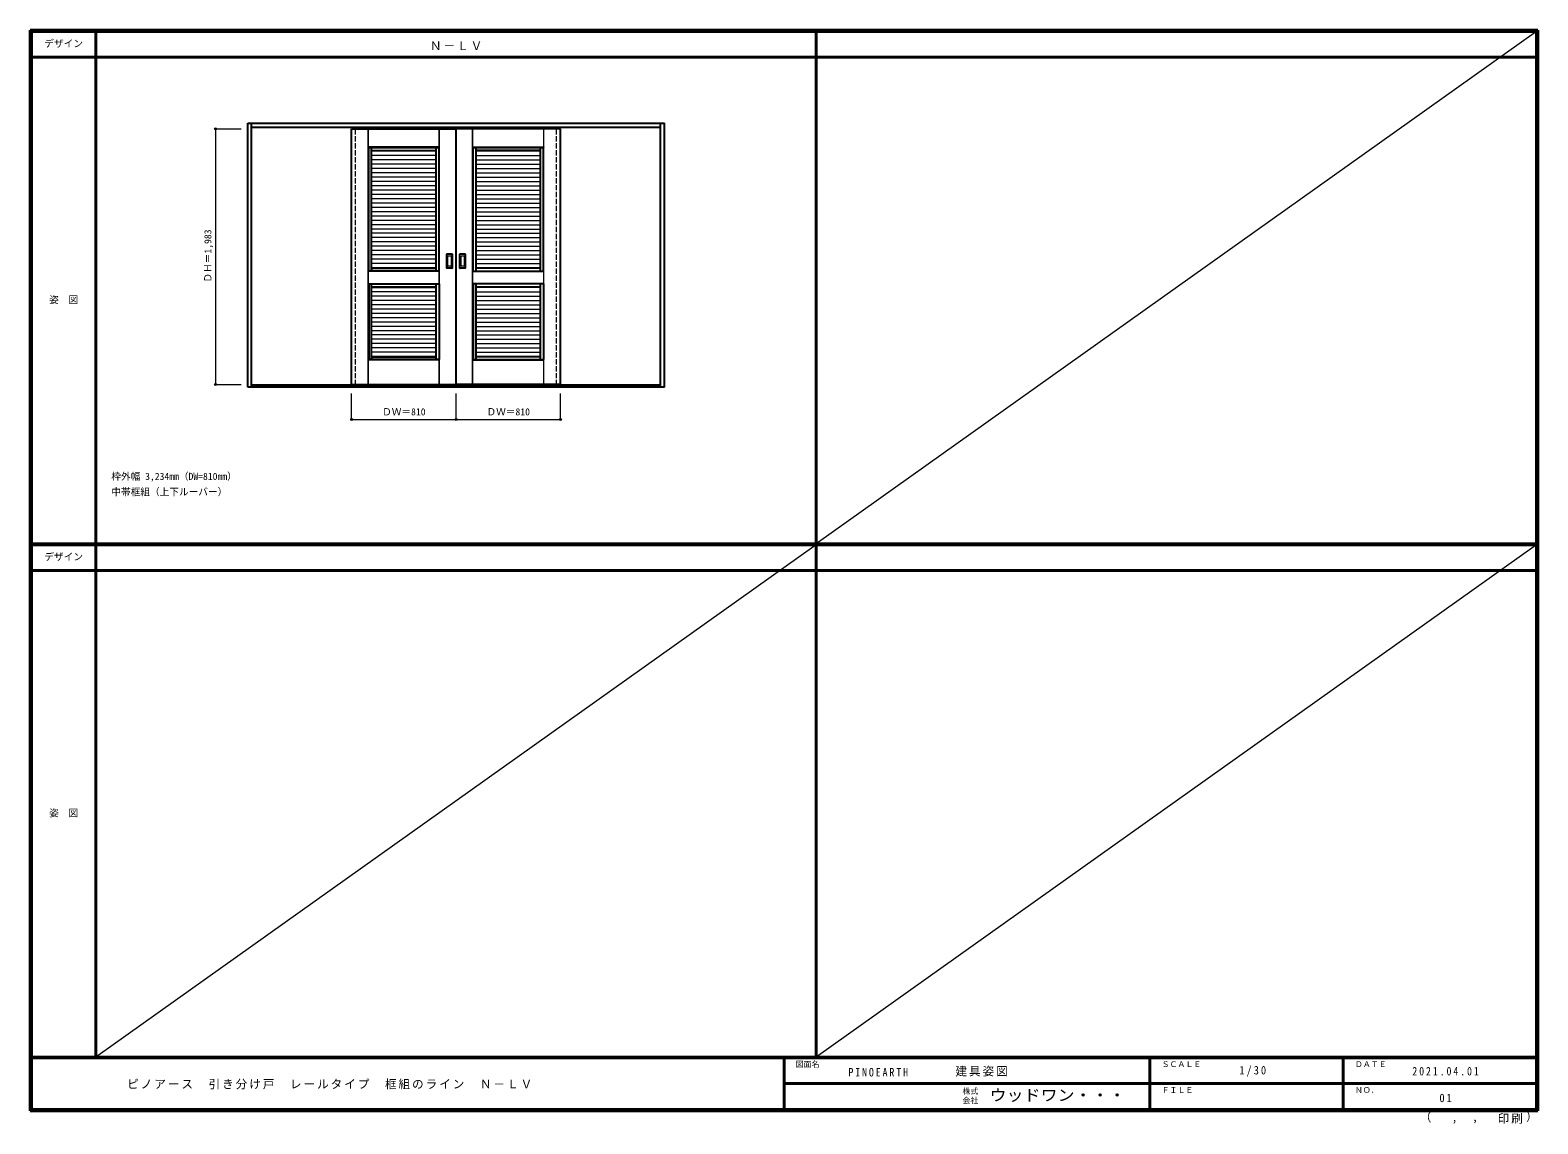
# Model space of a CAD drawing. Units: millimetres, scale not verified. Extents: x -6000 to 5700, y -4307 to 4175.
import ezdxf
from ezdxf.enums import TextEntityAlignment as Align

# ---------------------------------------------------------------- set-up
doc = ezdxf.new("R2010")
doc.units = ezdxf.units.MM
doc.header["$LTSCALE"] = 30
doc.header["$PDMODE"] = 32
doc.header["$PDSIZE"] = 15
doc.linetypes.add('DASHED1', pattern=[1.8, 1.2, -0.6])
for name, color, linetype, lineweight in [('0-2_扉', 3, 'Continuous', 25), ('0-3_仕上げ', 7, 'Continuous', 18), ('0-4_枠', 3, 'Continuous', 25), ('0-6_引手', 3, 'Continuous', 25), ('0-B_寸法', 7, 'Continuous', 9), ('F-0_補助線', 7, 'Continuous', 18), ('F-1_枠', 6, 'Continuous', 40)]:
    doc.layers.add(name, color=color, linetype=linetype, lineweight=lineweight)
doc.layers.add('0-A_文字', color=7, linetype='Continuous')
doc.layers.add('F-A_文字', color=7, linetype='Continuous')
doc.styles.add('ＭＳ ゴシック', font='')
doc.styles.get('ＭＳ ゴシック').set_extended_font_data('MS Gothic')

msp = doc.modelspace()

# ---------------------------------------------------------------- linework, layer by layer
at = {"layer": '0-2_扉'}
for p, q in [((-3505, 1426), (-3505, 3409)), ((-3505, 3409), (-2695, 3409)), ((-2695, 1426), (-2695, 3409)), ((-1885, 3409), (-2695, 3409)), ((-1885, 1426), (-1885, 3409)), ((-3505, 1426), (-2695, 1426)), ((-1885, 1426), (-2695, 1426))]:
    msp.add_line(p, q, dxfattribs=at)
at = {"layer": '0-2_扉', "color": 4, "linetype": 'DASHED1', "lineweight": 9}
for p, q in [((-3475, 1426), (-3475, 3409)), ((-1915, 1426), (-1915, 3409))]:
    msp.add_line(p, q, dxfattribs=at)
at = {"layer": '0-3_仕上げ'}
for p, q in [((-3503, 1426), (-3503, 3409)), ((-3377, 1426), (-3377, 3409)), ((-3376, 3268), (-3376, 3409)), ((-3375, 3269), (-3375, 3409)), ((-2825, 3269), (-2825, 3409)), ((-2824, 3268), (-2824, 3409)), ((-2823, 1426), (-2823, 3409)), ((-2697, 1426), (-2697, 3409)), ((-2693, 1426), (-2693, 3409)), ((-2567, 1426), (-2567, 3409)), ((-2566, 3268), (-2566, 3409)), ((-2565, 3269), (-2565, 3409)), ((-2015, 3269), (-2015, 3409)), ((-2014, 3268), (-2014, 3409)), ((-2013, 1426), (-2013, 3409)), ((-1887, 1426), (-1887, 3409)), ((-3375, 3269), (-3376, 3268)), ((-3373, 3265), (-3376, 3268)), ((-2825, 3269), (-3375, 3269)), ((-3372, 3263), (-3372, 2307)), ((-3372, 3263), (-2828, 3263)), ((-3351, 3263), (-3351, 2307)), ((-3350, 3240.04), (-2850, 3240.04)), ((-2850, 3238.54), (-3350, 3238.54)), ((-2850, 3202.47), (-3350, 3202.47)), ((-2850, 3168.97), (-3350, 3168.97)), ((-2851, 3242), (-3349, 3242)), ((-2849, 3263), (-2849, 2307)), ((-2828, 3263), (-2828, 2307)), ((-2824, 3268), (-2827, 3265)), ((-2825, 3269), (-2824, 3268)), ((-2565, 3269), (-2566, 3268)), ((-2566, 3268), (-2563, 3265)), ((-2565, 3269), (-2015, 3269)), ((-2018, 3263), (-2562, 3263)), ((-2562, 3263), (-2562, 2307)), ((-2541, 3263), (-2541, 2307)), ((-2040, 3240.04), (-2540, 3240.04)), ((-2540, 3238.54), (-2040, 3238.54)), ((-2540, 3202.47), (-2040, 3202.47)), ((-2540, 3168.97), (-2040, 3168.97)), ((-2539, 3242), (-2041, 3242)), ((-2039, 3263), (-2039, 2307)), ((-2018, 3263), (-2018, 2307)), ((-2017, 3265), (-2014, 3268)), ((-2015, 3269), (-2014, 3268)), ((-2850, 3135.47), (-3350, 3135.47)), ((-2850, 3101.97), (-3350, 3101.97)), ((-2850, 3068.47), (-3350, 3068.47)), ((-2540, 3135.47), (-2040, 3135.47)), ((-2540, 3101.97), (-2040, 3101.97)), ((-2540, 3068.47), (-2040, 3068.47)), ((-2850, 3034.97), (-3350, 3034.97)), ((-2850, 3001.47), (-3350, 3001.47)), ((-2850, 2967.97), (-3350, 2967.97)), ((-2850, 2934.47), (-3350, 2934.47)), ((-2540, 3034.97), (-2040, 3034.97)), ((-2540, 3001.47), (-2040, 3001.47)), ((-2540, 2967.97), (-2040, 2967.97)), ((-2540, 2934.47), (-2040, 2934.47)), ((-2850, 2900.97), (-3350, 2900.97)), ((-2850, 2867.47), (-3350, 2867.47)), ((-2850, 2833.97), (-3350, 2833.97)), ((-2540, 2900.97), (-2040, 2900.97)), ((-2540, 2867.47), (-2040, 2867.47)), ((-2540, 2833.97), (-2040, 2833.97)), ((-2850, 2800.47), (-3350, 2800.47)), ((-2850, 2766.97), (-3350, 2766.97)), ((-2850, 2733.47), (-3350, 2733.47)), ((-2850, 2699.97), (-3350, 2699.97)), ((-2540, 2800.47), (-2040, 2800.47)), ((-2540, 2766.97), (-2040, 2766.97)), ((-2540, 2733.47), (-2040, 2733.47)), ((-2540, 2699.97), (-2040, 2699.97)), ((-2850, 2666.47), (-3350, 2666.47)), ((-2850, 2632.97), (-3350, 2632.97)), ((-2850, 2599.47), (-3350, 2599.47)), ((-2540, 2666.47), (-2040, 2666.47)), ((-2540, 2632.97), (-2040, 2632.97)), ((-2540, 2599.47), (-2040, 2599.47)), ((-2850, 2565.97), (-3350, 2565.97)), ((-2850, 2532.47), (-3350, 2532.47)), ((-2850, 2498.97), (-3350, 2498.97)), ((-2850, 2465.47), (-3350, 2465.47)), ((-2540, 2565.97), (-2040, 2565.97)), ((-2540, 2532.47), (-2040, 2532.47)), ((-2540, 2498.97), (-2040, 2498.97)), ((-2540, 2465.47), (-2040, 2465.47)), ((-2850, 2431.97), (-3350, 2431.97)), ((-2850, 2398.47), (-3350, 2398.47)), ((-2850, 2364.97), (-3350, 2364.97)), ((-2540, 2431.97), (-2040, 2431.97)), ((-2540, 2398.47), (-2040, 2398.47)), ((-2540, 2364.97), (-2040, 2364.97)), ((-3376, 2304), (-3373, 2307)), ((-3375, 2303), (-3376, 2304)), ((-3375, 2211), (-3375, 2303)), ((-2825, 2303), (-3375, 2303)), ((-2850, 2331.47), (-3350, 2331.47)), ((-3350, 2329), (-3349, 2328)), ((-3349, 2328), (-3349, 2307)), ((-2850, 2329), (-2851, 2328)), ((-2827, 2307), (-2824, 2304)), ((-2825, 2303), (-2824, 2304)), ((-2825, 2211), (-2825, 2303)), ((-2824, 2210), (-2824, 2304)), ((-2563, 2307), (-2566, 2304)), ((-2565, 2303), (-2566, 2304)), ((-2566, 2210), (-2566, 2304)), ((-2565, 2211), (-2565, 2303)), ((-2565, 2303), (-2015, 2303)), ((-2540, 2331.47), (-2040, 2331.47)), ((-2540, 2329), (-2539, 2328)), ((-2040, 2329), (-2041, 2328)), ((-2041, 2328), (-2041, 2307)), ((-2014, 2304), (-2017, 2307)), ((-2015, 2303), (-2014, 2304)), ((-2015, 2211), (-2015, 2303)), ((-3376, 2210), (-3375, 2211)), ((-3375, 2211), (-2825, 2211)), ((-3372, 2205), (-3372, 1620)), ((-3372, 2205), (-2828, 2205)), ((-3351, 2205), (-3351, 1620)), ((-3350, 2182.04), (-2850, 2182.04)), ((-2850, 2145.97), (-3350, 2145.97)), ((-2850, 2112.47), (-3350, 2112.47)), ((-2851, 2184), (-3349, 2184)), ((-2849, 2205), (-2849, 1620)), ((-2828, 2205), (-2828, 1620)), ((-2824, 2210), (-2827, 2207)), ((-2824, 2210), (-2825, 2211)), ((-2566, 2210), (-2565, 2211)), ((-2566, 2210), (-2563, 2207)), ((-2015, 2211), (-2565, 2211)), ((-2018, 2205), (-2562, 2205)), ((-2562, 2205), (-2562, 1620)), ((-2541, 2205), (-2541, 1620)), ((-2040, 2182.04), (-2540, 2182.04)), ((-2540, 2145.97), (-2040, 2145.97)), ((-2540, 2112.47), (-2040, 2112.47)), ((-2539, 2184), (-2041, 2184)), ((-2039, 2205), (-2039, 1620)), ((-2018, 2205), (-2018, 1620)), ((-2014, 2210), (-2015, 2211)), ((-2850, 2078.97), (-3350, 2078.97)), ((-2850, 2045.47), (-3350, 2045.47)), ((-2850, 2011.97), (-3350, 2011.97)), ((-2540, 2078.97), (-2040, 2078.97)), ((-2540, 2045.47), (-2040, 2045.47)), ((-2540, 2011.97), (-2040, 2011.97)), ((-2850, 1978.47), (-3350, 1978.47)), ((-2850, 1944.97), (-3350, 1944.97)), ((-2850, 1911.47), (-3350, 1911.47)), ((-2850, 1877.97), (-3350, 1877.97)), ((-2540, 1978.47), (-2040, 1978.47)), ((-2540, 1944.97), (-2040, 1944.97)), ((-2540, 1911.47), (-2040, 1911.47)), ((-2540, 1877.97), (-2040, 1877.97)), ((-2850, 1844.47), (-3350, 1844.47)), ((-2850, 1810.97), (-3350, 1810.97)), ((-2850, 1777.47), (-3350, 1777.47)), ((-2540, 1844.47), (-2040, 1844.47)), ((-2540, 1810.97), (-2040, 1810.97)), ((-2540, 1777.47), (-2040, 1777.47)), ((-2850, 1743.97), (-3350, 1743.97)), ((-2850, 1710.47), (-3350, 1710.47)), ((-2850, 1676.97), (-3350, 1676.97)), ((-2850, 1643.47), (-3350, 1643.47)), ((-3350, 1642), (-3349, 1641)), ((-3349, 1641), (-3349, 1620)), ((-3349, 1641), (-2851, 1641)), ((-2850, 1642), (-2851, 1641)), ((-2851, 1641), (-2851, 1620)), ((-2540, 1743.97), (-2040, 1743.97)), ((-2540, 1710.47), (-2040, 1710.47)), ((-2540, 1676.97), (-2040, 1676.97)), ((-2540, 1643.47), (-2040, 1643.47)), ((-2540, 1642), (-2539, 1641)), ((-2041, 1641), (-2539, 1641)), ((-2539, 1641), (-2539, 1620)), ((-2040, 1642), (-2041, 1641)), ((-2041, 1641), (-2041, 1620)), ((-3376, 1617), (-3373, 1620)), ((-3375, 1616), (-3376, 1617)), ((-3376, 1426), (-3376, 1617)), ((-3375, 1426), (-3375, 1616)), ((-2825, 1616), (-3375, 1616)), ((-2827, 1620), (-2824, 1617)), ((-2825, 1616), (-2824, 1617)), ((-2825, 1426), (-2825, 1616)), ((-2824, 1426), (-2824, 1617)), ((-2563, 1620), (-2566, 1617)), ((-2566, 1426), (-2566, 1617)), ((-2565, 1616), (-2566, 1617)), ((-2565, 1426), (-2565, 1616)), ((-2565, 1616), (-2015, 1616)), ((-2014, 1617), (-2017, 1620)), ((-2015, 1616), (-2014, 1617)), ((-2015, 1426), (-2015, 1616)), ((-2014, 1426), (-2014, 1617))]:
    msp.add_line(p, q, dxfattribs=at)
at = {"layer": '0-3_仕上げ', "color": 3, "lineweight": 25}
for p, q in [((-3373, 2307), (-3373, 3265)), ((-2827, 3265), (-3373, 3265)), ((-3350, 2307), (-3350, 3265)), ((-3350, 3241), (-2850, 3241)), ((-2850, 2307), (-2850, 3265)), ((-2827, 2307), (-2827, 3265)), ((-2563, 2307), (-2563, 3265)), ((-2563, 3265), (-2017, 3265)), ((-2540, 2307), (-2540, 3265)), ((-2040, 3241), (-2540, 3241)), ((-2040, 2307), (-2040, 3265)), ((-2017, 2307), (-2017, 3265)), ((-2827, 2307), (-3373, 2307)), ((-3350, 2329), (-2850, 2329)), ((-2563, 2307), (-2017, 2307)), ((-2040, 2329), (-2540, 2329)), ((-3373, 2207), (-3373, 1620)), ((-3373, 2207), (-2827, 2207)), ((-3350, 1620), (-3350, 2207)), ((-3350, 2183), (-2850, 2183)), ((-2850, 1620), (-2850, 2207)), ((-2827, 2207), (-2827, 1620)), ((-2563, 2207), (-2563, 1620)), ((-2017, 2207), (-2563, 2207)), ((-2540, 1620), (-2540, 2207)), ((-2040, 2183), (-2540, 2183)), ((-2040, 1620), (-2040, 2207)), ((-2017, 2207), (-2017, 1620)), ((-3350, 1642), (-2850, 1642)), ((-2040, 1642), (-2540, 1642)), ((-2827, 1620), (-3373, 1620)), ((-2563, 1620), (-2017, 1620))]:
    msp.add_line(p, q, dxfattribs=at)
at = {"layer": '0-3_仕上げ'}
for points in [[(-3350, 3241), (-3349, 3242), (-3349, 3263)], [(-2850, 3241), (-2851, 3242), (-2851, 3263)], [(-2540, 3241), (-2539, 3242), (-2539, 3263)], [(-2040, 3241), (-2041, 3242), (-2041, 3263)], [(-3373, 2207), (-3376, 2210), (-3376, 2304)], [(-3349, 2328), (-2851, 2328), (-2851, 2307)], [(-2041, 2328), (-2539, 2328), (-2539, 2307)], [(-2017, 2207), (-2014, 2210), (-2014, 2304)], [(-3350, 2183), (-3349, 2184), (-3349, 2205)], [(-2850, 2183), (-2851, 2184), (-2851, 2205)], [(-2540, 2183), (-2539, 2184), (-2539, 2205)], [(-2040, 2183), (-2041, 2184), (-2041, 2205)]]:
    msp.add_lwpolyline(points, dxfattribs=at)
at = {"layer": '0-4_枠'}
for p, q in [((-4312, 3453), (-1078, 3453)), ((-4312, 1406), (-4312, 3453)), ((-4282, 1406), (-4282, 3453)), ((-4282, 3423), (-1108, 3423)), ((-1108, 1406), (-1108, 3453)), ((-1078, 1406), (-1078, 3453)), ((-1078, 1406), (-4312, 1406)), ((-1108, 1421), (-4282, 1421))]:
    msp.add_line(p, q, dxfattribs=at)
at = {"layer": '0-4_枠', "color": 4, "linetype": 'DASHED1', "lineweight": 9}
for p, q in [((-3505, 1421), (-3505, 3423)), ((-3475, 1421), (-3475, 3423)), ((-1915, 1421), (-1915, 3423)), ((-1885, 1421), (-1885, 3423))]:
    msp.add_line(p, q, dxfattribs=at)
at = {"layer": '0-6_引手'}
for p, q in [((-2767, 2330), (-2767, 2437)), ((-2726.5, 2438.5), (-2765.5, 2438.5)), ((-2725, 2437), (-2725, 2330)), ((-2665, 2330), (-2665, 2437)), ((-2624.5, 2438.5), (-2663.5, 2438.5)), ((-2623, 2437), (-2623, 2330)), ((-2726.5, 2328.5), (-2765.5, 2328.5)), ((-2624.5, 2328.5), (-2663.5, 2328.5))]:
    msp.add_line(p, q, dxfattribs=at)
at = {"layer": '0-6_引手', "color": 7, "lineweight": 18}
for p, q in [((-2758.5, 2346), (-2758.5, 2421)), ((-2735, 2422.5), (-2757, 2422.5)), ((-2735, 2344.5), (-2757, 2344.5)), ((-2733.5, 2421), (-2733.5, 2346)), ((-2656.5, 2346), (-2656.5, 2421)), ((-2633, 2422.5), (-2655, 2422.5)), ((-2633, 2344.5), (-2655, 2344.5)), ((-2631.5, 2421), (-2631.5, 2346))]:
    msp.add_line(p, q, dxfattribs=at)
at = {"layer": '0-6_引手'}
for centre, start, end in [((-2765.5, 2437), 90, 180), ((-2726.5, 2437), 0, 90), ((-2663.5, 2437), 90, 180), ((-2624.5, 2437), 0, 90), ((-2765.5, 2330), 180, 270), ((-2726.5, 2330), 270, 0), ((-2663.5, 2330), 180, 270), ((-2624.5, 2330), 270, 0)]:
    msp.add_arc(centre, 1.5, start, end, dxfattribs=at)
at = {"layer": '0-6_引手', "color": 7, "lineweight": 18}
for centre, start, end in [((-2757, 2421), 90, 180), ((-2757, 2346), 180, 270), ((-2735, 2421), 0, 90), ((-2735, 2346), 270, 0), ((-2655, 2421), 90, 180), ((-2655, 2346), 180, 270), ((-2633, 2421), 0, 90), ((-2633, 2346), 270, 0)]:
    msp.add_arc(centre, 1.5, start, end, dxfattribs=at)
at = {"layer": '0-B_寸法', "color": 4}
for p, q in [((-4562, 3409), (-4562, 1426)), ((-4562, 3409), (-4362, 3409)), ((-4562, 1426), (-4362, 1426)), ((-3505, 1156), (-3505, 1356)), ((-2695, 1156), (-2695, 1356))]:
    msp.add_line(p, q, dxfattribs=at)
msp.add_lwpolyline([(-3505, 1156), (-1885, 1156), (-1885, 1356)], dxfattribs=at)
at = {"layer": '0-B_寸法'}
for p in [(-4562, 3409), (-4562, 1426), (-3505, 1156), (-2695, 1156), (-1885, 1156)]:
    msp.add_point(p, dxfattribs=at)
at = {"layer": 'F-0_補助線'}
for p, q in [((5690, 4165), (100, 190.5)), ((100, 184.5), (-5490, -3790)), ((5690, 184.5), (100, -3790))]:
    msp.add_line(p, q, dxfattribs=at)
at = {"layer": 'F-1_枠'}
for p, q in [((-6000, 4175), (5700, 4175)), ((-6000, 4175), (-6000, -4205)), ((-6000, 4170), (5700, 4170)), ((-6000, 4165), (5700, 4165)), ((-5995, 4175), (-5995, -4205)), ((-5990, 4175), (-5990, -4205)), ((-5490, 4175), (-5490, -3790)), ((100, -3790), (100, 4175)), ((5690, 4175), (5690, -4205)), ((5695, 4175), (5695, -4205)), ((5700, 4175), (5700, -4205)), ((-6000, 3965), (5700, 3965)), ((-6000, 190.5), (5700, 190.5)), ((-6000, 187.5), (5700, 187.5)), ((-6000, 184.5), (5700, 184.5)), ((-6000, -15.5), (5700, -15.5)), ((5700, -3790), (-6000, -3790)), ((5700, -3795), (-6000, -3795)), ((-150, -3795), (-150, -4195)), ((2690, -3795), (2690, -4195)), ((4190, -3795), (4190, -4195)), ((-150, -3995), (5690, -3995.01)), ((5700, -4195), (-6000, -4195)), ((5700, -4200), (-6000, -4200)), ((5700, -4205), (-6000, -4205))]:
    msp.add_line(p, q, dxfattribs=at)

# ---------------------------------------------------------------- texts
at = {"layer": '0-A_文字', "style": 'ＭＳ ゴシック'}
for s, p in [('枠外幅 3,234mm（DW=810mm）', (-5370, 670.5)), ('中帯框組（上下ルーバー）', (-5370, 550.5))]:
    msp.add_text(s, height=54.99, dxfattribs=at).set_placement(p, align=Align.BOTTOM_LEFT)
at = {"layer": '0-A_文字', "insert": (-2897.5, 4020), "char_height": 65.98, "attachment_point": 7, "style": 'ＭＳ ゴシック'}
msp.add_mtext('\\T1.17;Ｎ－ＬＶ', dxfattribs=at)
at = {"layer": '0-B_寸法', "style": 'ＭＳ ゴシック'}
msp.add_text('ＤＨ＝1,983', height=54.99, rotation=90, dxfattribs=at).set_placement((-4577, 2217.25), align=Align.BOTTOM_LEFT)
for p in [(-3268.75, 1171), (-2458.75, 1171)]:
    msp.add_text('ＤＷ＝810', height=54.99, dxfattribs=at).set_placement(p, align=Align.BOTTOM_LEFT)
at = {"layer": 'F-A_文字', "style": 'ＭＳ ゴシック'}
for s, height, p in [('デザイン', 54.99, (-5890, 4027.5)), ('姿\u3000図', 54.99, (-5852.5, 2040.25)), ('デザイン', 54.99, (-5890, 47)), ('姿\u3000図', 54.99, (-5852.5, -1940.25)), ('図面名', 43.99, (-60, -3880)), ('ＳＣＡＬＥ', 43.99, (2780, -3880)), ('ＤＡＴＥ', 43.99, (4280, -3880)), ('株式', 43.99, (1235, -4089)), ('ＦＩＬＥ', 43.99, (2780, -4080)), ('ＮＯ．', 43.99, (4280, -4080)), ('会社', 43.99, (1235, -4161)), ('（', 65.98, (4784.03, -4308.31)), ('）', 65.98, (5608.4, -4304.13)), (',', 65.98, (5031.28, -4308.31)), (',', 65.98, (5190.2, -4305.53))]:
    msp.add_text(s, height=height, dxfattribs=at).set_placement(p, align=Align.BOTTOM_LEFT)
at = {"layer": 'F-A_文字', "style": 'ＭＳ ゴシック', "width": 1.1}
msp.add_text('ウッドワン・・・', height=87.98, dxfattribs=at).set_placement((1445, -4155), align=Align.BOTTOM_LEFT)
at = {"layer": 'F-A_文字', "char_height": 65.98, "attachment_point": 7, "style": 'ＭＳ ゴシック'}
for s, insert in [('\\T1.17;建具姿図', (1180.42, -3940)), ('\\T1.38;\\W0.9;1/30', (3383.75, -3940)), ('\\T1.17;ピノアース\u3000引き分け戸\u3000レールタイプ\u3000框組のライン\u3000Ｎ－ＬＶ', (-5247.55, -4040)), ('\\T1.39;\\W0.85;PINOEARTH', (350, -3940.79)), ('\\T1.39;\\W0.85;2021.04.01', (4726.25, -3932.5)), ('\\T1.36;\\W0.9;01', (4936.25, -4140)), ('\\T1.17;印刷', (5388.15, -4306.92))]:
    msp.add_mtext(s, dxfattribs=dict(at, insert=insert))

doc.saveas('drawing.dxf')
